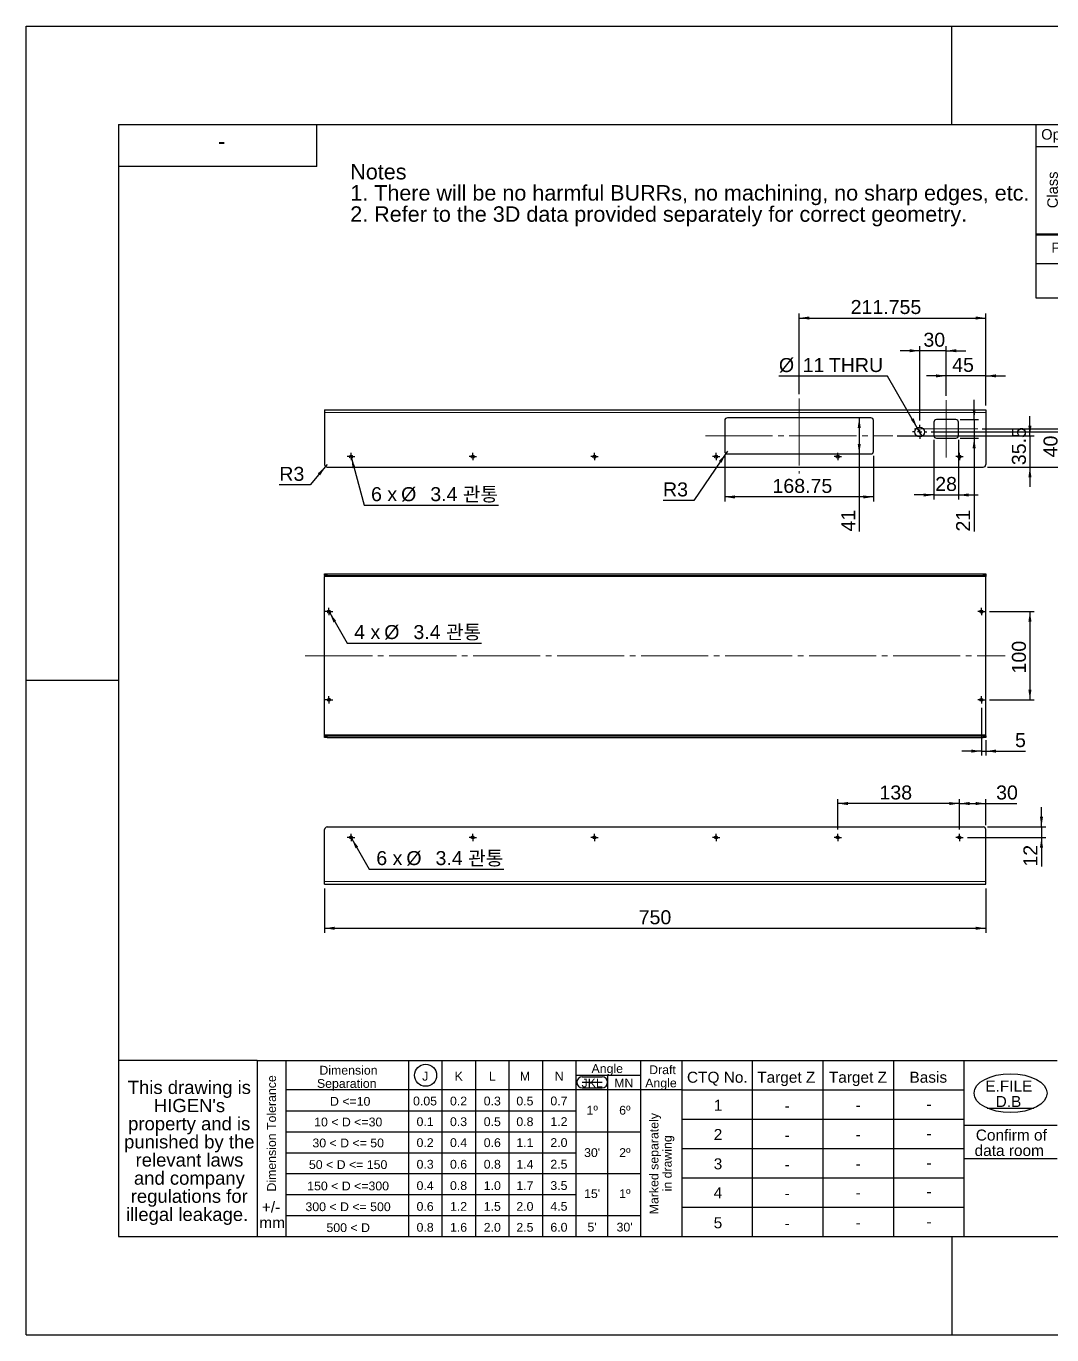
# Model space of a CAD drawing. Header units: millimetres. Extents: x 0 to 420, y 0 to 297.
# Drawn here: x 0 to 232.7, y 0 to 297 of the extents above; entities that cross this region are included whole.
import ezdxf

# ---------------------------------------------------------------- set-up
doc = ezdxf.new("R2010")
doc.units = ezdxf.units.MM
doc.header["$PDSIZE"] = -1
for name, pattern in [('SLD-쇄선', [10.16, 6.35, -1.27, 1.27, -1.27]), ('SLD-실선', [0]), ('SLD-일점쇄선(중심선)', [19.05, 15.24, -1.27, 1.27, -1.27])]:
    doc.linetypes.add(name, pattern=pattern)
for name, color, linetype in [('CENTER', 1, 'SLD-쇄선'), ('DIM', 3, 'SLD-실선'), ('NOTE', 3, 'SLD-실선')]:
    doc.layers.add(name, color=color, linetype=linetype)
doc.layers.add('TABLE', color=3, linetype='SLD-실선', lineweight=25)
doc.layers.add('TEMPLATE', color=3, linetype='SLD-실선', lineweight=25)
doc.styles.add('SLDTEXTSTYLE0', font='Arial Unicode MS')
doc.styles.add('SLDTEXTSTYLE1', font='Arial Unicode MS', dxfattribs={"bigfont": 'bigfont'})
doc.styles.add('SLDTEXTSTYLE2', font='Arial Unicode MS')
doc.dimstyles.new('SLDDIMSTYLE0', dxfattribs={"dimtxt": 3.081982, "dimasz": 2.3, "dimexe": 0, "dimexo": 0.0625, "dimgap": 0.770496, "dimtad": 1, "dimdec": 3, "dimlfac": 5, "dimrnd": 1e-09, "dimzin": 12, "dimdsep": 46, "dimtxsty": 'SLDTEXTSTYLE0', "dimsah": 1, "dimcen": 0.09, "dimadec": 0, "dimazin": 3, "dimtfac": 1, "dimtdec": 4, "dimtmove": 0, "dimatfit": 0, "dimfxl": 1, "dimfrac": 2, "dimtolj": 1, "dimtzin": 12, "dimarcsym": 0})
doc.dimstyles.new('SLDDIMSTYLE1', dxfattribs={"dimtxt": 3.081982, "dimasz": 2.3, "dimexe": 0, "dimexo": 0.0625, "dimgap": 0.770496, "dimtad": 1, "dimdec": 3, "dimlfac": 5, "dimrnd": 1e-09, "dimzin": 12, "dimdsep": 46, "dimtxsty": 'SLDTEXTSTYLE0', "dimsah": 1, "dimcen": 0.09, "dimadec": 0, "dimazin": 3, "dimtfac": 1, "dimtdec": 4, "dimtofl": 0, "dimtmove": 0, "dimatfit": 3, "dimfxl": 1, "dimfrac": 2, "dimtolj": 1, "dimtzin": 12, "dimarcsym": 0})
doc.dimstyles.new('SLDDIMSTYLE2', dxfattribs={"dimtxt": 3.081982, "dimasz": 2.3, "dimexe": 0, "dimexo": 0.0625, "dimgap": 0.770496, "dimtad": 0, "dimtih": 1, "dimtoh": 1, "dimdec": 1, "dimlfac": 5, "dimrnd": 1e-09, "dimzin": 12, "dimdsep": 46, "dimtxsty": 'SLDTEXTSTYLE0', "dimblk1": 'NONE', "dimsah": 1, "dimcen": 0, "dimadec": 0, "dimazin": 3, "dimtfac": 1, "dimtdec": 4, "dimtmove": 0, "dimatfit": 3, "dimldrblk": 'NONE', "dimfxl": 1, "dimfrac": 2, "dimtolj": 1, "dimtzin": 12, "dimarcsym": 0})
doc.dimstyles.new('SLDDIMSTYLE3', dxfattribs={"dimtxt": 3.081982, "dimasz": 2.3, "dimexe": 0, "dimexo": 0.0625, "dimgap": 0.770496, "dimtad": 0, "dimtih": 1, "dimtoh": 1, "dimdec": 3, "dimlfac": 5, "dimrnd": 1e-09, "dimzin": 12, "dimdsep": 46, "dimtxsty": 'SLDTEXTSTYLE0', "dimsah": 1, "dimcen": 0, "dimadec": 0, "dimazin": 3, "dimtfac": 1, "dimtdec": 4, "dimtofl": 0, "dimtmove": 0, "dimatfit": 3, "dimfxl": 1, "dimfrac": 2, "dimtolj": 1, "dimtzin": 12, "dimarcsym": 0})
doc.dimstyles.new('SLDDIMSTYLE4', dxfattribs={"dimtxt": 3.081982, "dimasz": 2.3, "dimexe": 0, "dimexo": 0.0625, "dimgap": 0.770496, "dimtad": 0, "dimtih": 1, "dimtoh": 1, "dimdec": 3, "dimlfac": 5, "dimrnd": 1e-09, "dimzin": 12, "dimdsep": 46, "dimtxsty": 'SLDTEXTSTYLE0', "dimblk1": 'NONE', "dimsah": 1, "dimcen": 0, "dimadec": 0, "dimazin": 3, "dimtfac": 1, "dimtdec": 4, "dimtmove": 0, "dimatfit": 3, "dimldrblk": 'NONE', "dimfxl": 1, "dimfrac": 2, "dimtolj": 1, "dimtzin": 12, "dimarcsym": 0})

# ---------------------------------------------------------------- blocks, each defined once
blk = doc.blocks.new('SW_NOTE_0')
at = {"layer": 'NOTE', "color": 0, "char_height": 3.5, "attachment_point": 1, "style": 'SLDTEXTSTYLE0'}
for s, insert in [('Notes', (0, 4.51)), ('1. There will be no harmful BURRs, no machining, no sharp edges, etc.', (0, -0.29)), ('2. Refer to the 3D data provided separately for correct geometry.', (0, -5.1))]:
    blk.add_mtext(s, dxfattribs=dict(at, insert=insert))
blk = doc.blocks.new('SW_NOTE_0_1')
at = {"layer": 'TEMPLATE', "color": 0, "char_height": 3, "attachment_point": 2, "style": 'SLDTEXTSTYLE0'}
for s, insert in [('This drawing is ', (14.11, 3.87)), ("HIGEN's ", (14.14, -0.25)), ('property and is ', (14.08, -4.37)), ('punished by the ', (14.1, -8.48)), ('relevant laws ', (14.14, -12.6)), ('and company ', (14.12, -16.72)), ('regulations for ', (14.09, -20.83)), ('illegal leakage.', (13.61, -24.95))]:
    blk.add_mtext(s, dxfattribs=dict(at, insert=insert))
blk = doc.blocks.new('SW_NOTE_0_2')
at = {"layer": 'TEMPLATE', "color": 0, "char_height": 2.5, "attachment_point": 2, "style": 'SLDTEXTSTYLE2'}
for s, insert in [('E.FILE', (5.39, 3.22)), ('D.B', (5.32, -0.28))]:
    blk.add_mtext(s, dxfattribs=dict(at, insert=insert))
blk = doc.blocks.new('SW_NOTE_0_5')
at = {"layer": 'TEMPLATE', "color": 0, "char_height": 2, "attachment_point": 2, "style": 'SLDTEXTSTYLE0'}
for s, insert in [('Draft ', (3.28, 2.58)), ('Angle', (2.93, -0.42))]:
    blk.add_mtext(s, dxfattribs=dict(at, insert=insert))
blk = doc.blocks.new('SW_NOTE_0_6')
at = {"layer": 'TEMPLATE', "color": 0, "char_height": 2, "attachment_point": 2, "style": 'SLDTEXTSTYLE0'}
for s, insert in [('Dimension ', (6.78, 2.58)), ('Separation', (6.38, -0.42))]:
    blk.add_mtext(s, dxfattribs=dict(at, insert=insert))
blk = doc.blocks.new('SW_NOTE_0_7')
at = {"layer": 'TEMPLATE', "color": 0, "char_height": 2.5, "attachment_point": 2, "style": 'SLDTEXTSTYLE0'}
for s, insert in [('Confirm of ', (8.24, 3.22)), ('data room', (7.77, -0.28))]:
    blk.add_mtext(s, dxfattribs=dict(at, insert=insert))
blk = doc.blocks.new('SW_NOTE_0_8')
at = {"layer": 'TEMPLATE', "color": 0, "char_height": 2, "attachment_point": 2, "rotation": 90, "style": 'SLDTEXTSTYLE0'}
for s, insert in [('Marked separately', (-2.58, 11.12)), ('in drawing', (0.42, 11.2))]:
    blk.add_mtext(s, dxfattribs=dict(at, insert=insert))
blk = doc.blocks.new('SW_SYMBOL_T#_1')
at = {"layer": 'TABLE', "color": 0}
for p, q in [((-300, 0), (800, 1650)), ((800, 1650), (1900, 0)), ((-300, 0), (1900, 0))]:
    blk.add_line(p, q, dxfattribs=at)
at = {"layer": 'TABLE', "color": 0, "insert": (800, 500), "char_height": 776, "attachment_point": 5, "style": 'SLDTEXTSTYLE0'}
blk.add_mtext('1', dxfattribs=at)
blk = doc.blocks.new('SW_SYMBOL_T#_2')
at = {"layer": 'TABLE', "color": 0}
for p, q in [((-300, 0), (800, 1650)), ((800, 1650), (1900, 0)), ((-300, 0), (1900, 0))]:
    blk.add_line(p, q, dxfattribs=at)
at = {"layer": 'TABLE', "color": 0, "insert": (800, 500), "char_height": 776, "attachment_point": 5, "style": 'SLDTEXTSTYLE0'}
blk.add_mtext('2', dxfattribs=at)
blk = doc.blocks.new('SW_SYMBOL_T#_3')
at = {"layer": 'TABLE', "color": 0}
for p, q in [((-300, 0), (800, 1650)), ((800, 1650), (1900, 0)), ((-300, 0), (1900, 0))]:
    blk.add_line(p, q, dxfattribs=at)
at = {"layer": 'TABLE', "color": 0, "insert": (800, 500), "char_height": 776, "attachment_point": 5, "style": 'SLDTEXTSTYLE0'}
blk.add_mtext('3', dxfattribs=at)
blk = doc.blocks.new('SW_SYMBOL_T#_4')
at = {"layer": 'TABLE', "color": 0}
for p, q in [((-300, 0), (800, 1650)), ((800, 1650), (1900, 0)), ((-300, 0), (1900, 0))]:
    blk.add_line(p, q, dxfattribs=at)
at = {"layer": 'TABLE', "color": 0, "insert": (800, 500), "char_height": 776, "attachment_point": 5, "style": 'SLDTEXTSTYLE0'}
blk.add_mtext('4', dxfattribs=at)
blk = doc.blocks.new('SW_TABLEANNOTATION_0')
at = {"layer": 'TABLE', "color": 0}
for p, q in [((0, 0), (0, -5)), ((0, 0), (7.5, 0)), ((7.5, 0), (7.5, -5)), ((7.5, 0), (15, 0)), ((15, 0), (15, -5)), ((15, 0), (115, 0)), ((115, 0), (115, -5)), ((115, 0), (130, 0)), ((130, 0), (130, -5)), ((130, 0), (150, 0)), ((150, 0), (150, -5)), ((150, 0), (170, 0)), ((170, 0), (170, -5)), ((0, -5), (0, -10)), ((0, -5), (7.5, -5)), ((0, -5), (7.5, -5)), ((7.5, -5), (7.5, -10)), ((7.5, -5), (15, -5)), ((15, -5), (15, -10)), ((15, -5), (115, -5)), ((115, -5), (115, -10)), ((115, -5), (130, -5)), ((130, -5), (130, -10)), ((130, -5), (150, -5)), ((150, -5), (150, -10)), ((150, -5), (170, -5)), ((170, -5), (170, -10)), ((0, -10), (0, -15)), ((7.5, -10), (7.5, -15)), ((7.5, -10), (15, -10)), ((15, -10), (15, -15)), ((15, -10), (115, -10)), ((115, -10), (115, -15)), ((115, -10), (130, -10)), ((130, -10), (130, -15)), ((130, -10), (150, -10)), ((150, -10), (150, -15)), ((150, -10), (170, -10)), ((170, -10), (170, -15)), ((0, -15), (0, -20)), ((7.5, -15), (7.5, -20)), ((7.5, -15), (15, -15)), ((15, -15), (15, -20)), ((15, -15), (115, -15)), ((115, -15), (115, -20)), ((115, -15), (130, -15)), ((130, -15), (130, -20)), ((130, -15), (150, -15)), ((150, -15), (150, -20)), ((150, -15), (170, -15)), ((170, -15), (170, -20)), ((0, -20), (0, -25)), ((7.5, -20), (7.5, -25)), ((7.5, -20), (15, -20)), ((15, -20), (15, -25)), ((15, -20), (115, -20)), ((115, -20), (115, -25)), ((115, -20), (130, -20)), ((130, -20), (130, -25)), ((130, -20), (150, -20)), ((150, -20), (150, -25)), ((150, -20), (170, -20)), ((170, -20), (170, -25)), ((0, -25), (7.5, -25)), ((7.5, -25), (15, -25)), ((15, -25), (115, -25)), ((115, -25), (130, -25)), ((130, -25), (150, -25)), ((150, -25), (170, -25))]:
    blk.add_line(p, q, dxfattribs=at)
at = {"layer": 'TABLE', "color": 0, "xscale": 0.0020453303, "yscale": 0.0020453303, "zscale": 0.0020453303}
for name, p in [('SW_SYMBOL_T#_1', (8.41, -8.56)), ('SW_SYMBOL_T#_2', (8.41, -13.56)), ('SW_SYMBOL_T#_3', (8.41, -18.56)), ('SW_SYMBOL_T#_4', (8.41, -23.56))]:
    blk.add_blockref(name, p, dxfattribs=at)
at = {"layer": 'TABLE', "color": 0, "char_height": 2.381, "attachment_point": 1, "style": 'SLDTEXTSTYLE0'}
for s, insert in [('Op.', (1.19, -1.02)), ('No.', (8.78, -1.02)), ('Changes', (58.65, -1.02)), ('Spec.No.', (115.97, -1.02)), ('Date', (136.65, -1.02)), ('Signature', (153.21, -1.02))]:
    blk.add_mtext(s, dxfattribs=dict(at, insert=insert))
at = {"layer": 'TABLE', "color": 0, "insert": (2.58, -18.97), "char_height": 2.381, "attachment_point": 1, "rotation": 90, "style": 'SLDTEXTSTYLE0'}
blk.add_mtext('Class', dxfattribs=at)
blk = doc.blocks.new('SW_TABLEANNOTATION_1')
at = {"layer": 'TABLE', "color": 0}
for p, q in [((0, 0), (0, -6.8)), ((0, 0), (25, 0)), ((25, 0), (25, -6.8)), ((25, 0), (50, 0)), ((50, 0), (50, -6.8)), ((50, 0), (95, 0)), ((95, 0), (95, -6.8)), ((95, 0), (115, 0)), ((115, 0), (115, -6.8)), ((115, 0), (170, 0)), ((170, 0), (170, -6.8)), ((0, -6.8), (25, -6.8)), ((0, -6.8), (0, -14.55)), ((25, -6.8), (50, -6.8)), ((25, -6.8), (25, -14.55)), ((50, -6.8), (95, -6.8)), ((50, -6.8), (50, -14.55)), ((95, -6.8), (115, -6.8)), ((95, -6.8), (95, -14.55)), ((115, -6.8), (170, -6.8)), ((115, -6.8), (115, -14.55)), ((170, -6.8), (170, -14.55)), ((0, -14.55), (25, -14.55)), ((25, -14.55), (50, -14.55)), ((50, -14.55), (95, -14.55)), ((95, -14.55), (115, -14.55)), ((115, -14.55), (170, -14.55))]:
    blk.add_line(p, q, dxfattribs=at)
at = {"layer": 'TABLE', "color": 0, "attachment_point": 1, "style": 'SLDTEXTSTYLE0'}
for s, insert, char_height in [('Part Number', (3.55, -2.02), 2.3), ('Material', (31.88, -2.02), 2.3), ('Treatment', (65.27, -1.92), 2.381), ('Weight', (100.08, -2.02), 2.3), ('Description', (134.56, -1.92), 2.3813), ('-', (11.97, -9.29), 2.3), ('A5052', (32.93, -9.29), 2.3), ('Black Anodizing', (61.21, -9.19), 2.3813), ('0kg', (102.45, -9.29), 2.3), ('Sheetmetal', (134.47, -9.19), 2.381)]:
    blk.add_mtext(s, dxfattribs=dict(at, insert=insert, char_height=char_height))
blk = doc.blocks.new('_D')
at = {"layer": 'DIM'}
for p, q in [((216.69, 142.29), (216.69, 131.47)), ((217.69, 134.93), (217.69, 131.47)), ((216.69, 132.47), (212.24, 132.47)), ((216.69, 132.47), (217.69, 132.47)), ((217.69, 132.47), (226.66, 132.47))]:
    blk.add_line(p, q, dxfattribs=at)
for points in [[(216.69, 132.47), (214.39, 132.82), (214.39, 132.12)], [(217.69, 132.47), (219.99, 132.12), (219.99, 132.82)]]:
    blk.add_solid(points, dxfattribs=at)
at = {"layer": 'DIM', "insert": (224.31, 136.56), "char_height": 3.17, "attachment_point": 1, "style": 'SLDTEXTSTYLE0'}
blk.add_mtext('5', dxfattribs=at)
blk = doc.blocks.new('_D_1')
at = {"layer": 'DIM'}
for p, q in [((218.53, 164.13), (228.69, 164.13)), ((227.69, 164.13), (227.69, 144.13)), ((218.53, 144.13), (228.69, 144.13))]:
    blk.add_line(p, q, dxfattribs=at)
for points in [[(227.69, 164.13), (227.34, 161.83), (228.04, 161.83)], [(227.69, 144.13), (228.04, 146.43), (227.34, 146.43)]]:
    blk.add_solid(points, dxfattribs=at)
at = {"layer": 'DIM', "insert": (223.6, 150.1), "char_height": 3.175, "attachment_point": 1, "rotation": 90, "style": 'SLDTEXTSTYLE0'}
blk.add_mtext('100', dxfattribs=at)
blk = doc.blocks.new('_D_2')
at = {"layer": 'DIM'}
for p, q in [((68.52, 164.43), (68.86, 163.84)), ((68.86, 163.84), (72.81, 156.99)), ((72.81, 156.99), (103.31, 156.99))]:
    blk.add_line(p, q, dxfattribs=at)
blk.add_solid([(68.86, 163.84), (69.71, 161.67), (70.31, 162.02)], dxfattribs=at)
at = {"layer": 'DIM', "char_height": 3.175, "attachment_point": 1}
for s, insert, style in [('4 x ', (74.4, 161.08), 'SLDTEXTSTYLE0'), ('%%c', (81.22, 161.08), 'SLDTEXTSTYLE0'), (' 3.4 관통', (86.61, 161.08), 'SLDTEXTSTYLE1')]:
    blk.add_mtext(s, dxfattribs=dict(at, insert=insert, style=style))
blk = doc.blocks.new('_None')
blk = doc.blocks.new('SW_CENTERMARKSYMBOL_0')
at = {"layer": 'CENTER', "color": 0}
for p, q in [((-0.5, 0), (-0.84, 0)), ((0, 0), (-0.5, 0)), ((0, 0.5), (0, 0.84)), ((0, 0), (0, 0.5)), ((0, 0), (0, -0.5)), ((0, 0), (0.5, 0)), ((0.5, 0), (0.84, 0)), ((0, -0.5), (0, -0.84))]:
    blk.add_line(p, q, dxfattribs=at)
blk = doc.blocks.new('SW_CENTERMARKSYMBOL_1')
at = {"layer": 'CENTER', "color": 0}
for p, q in [((-0.5, 0), (-0.84, 0)), ((0, 0), (-0.5, 0)), ((0, 0.5), (0, 0.84)), ((0, 0), (0, 0.5)), ((0, 0), (0, -0.5)), ((0, 0), (0.5, 0)), ((0.5, 0), (0.84, 0)), ((0, -0.5), (0, -0.84))]:
    blk.add_line(p, q, dxfattribs=at)
blk = doc.blocks.new('SW_CENTERMARKSYMBOL_2')
at = {"layer": 'CENTER', "color": 0}
for p, q in [((-0.5, 0), (-0.84, 0)), ((0, 0), (-0.5, 0)), ((0, 0.5), (0, 0.84)), ((0, 0), (0, 0.5)), ((0, 0), (0, -0.5)), ((0, 0), (0.5, 0)), ((0.5, 0), (0.84, 0)), ((0, -0.5), (0, -0.84))]:
    blk.add_line(p, q, dxfattribs=at)
blk = doc.blocks.new('SW_CENTERMARKSYMBOL_3')
at = {"layer": 'CENTER', "color": 0}
for p, q in [((-0.5, 0), (-0.84, 0)), ((0, 0), (-0.5, 0)), ((0, 0.5), (0, 0.84)), ((0, 0), (0, 0.5)), ((0, 0), (0, -0.5)), ((0, 0), (0.5, 0)), ((0.5, 0), (0.84, 0)), ((0, -0.5), (0, -0.84))]:
    blk.add_line(p, q, dxfattribs=at)
blk = doc.blocks.new('_D_3')
at = {"layer": 'DIM'}
for p, q in [((208.69, 217.63), (204.24, 217.63)), ((208.69, 213.11), (208.69, 218.63)), ((217.69, 217.63), (208.69, 217.63)), ((217.69, 210.91), (217.69, 218.63)), ((217.69, 217.63), (222.14, 217.63))]:
    blk.add_line(p, q, dxfattribs=at)
for points in [[(208.69, 217.63), (206.39, 217.98), (206.39, 217.28)], [(217.69, 217.63), (219.99, 217.28), (219.99, 217.98)]]:
    blk.add_solid(points, dxfattribs=at)
at = {"layer": 'DIM', "insert": (210.05, 221.72), "char_height": 3.175, "attachment_point": 1, "style": 'SLDTEXTSTYLE0'}
blk.add_mtext('45', dxfattribs=at)
blk = doc.blocks.new('_D_4')
at = {"layer": 'DIM'}
for p, q in [((202.69, 223.34), (198.24, 223.34)), ((202.69, 207.51), (202.69, 224.34)), ((208.69, 223.34), (202.69, 223.34)), ((208.69, 213.11), (208.69, 224.34)), ((208.69, 223.34), (213.14, 223.34))]:
    blk.add_line(p, q, dxfattribs=at)
for points in [[(202.69, 223.34), (200.39, 223.69), (200.39, 222.99)], [(208.69, 223.34), (210.99, 222.99), (210.99, 223.69)]]:
    blk.add_solid(points, dxfattribs=at)
at = {"layer": 'DIM', "insert": (203.53, 227.43), "char_height": 3.175, "attachment_point": 1, "style": 'SLDTEXTSTYLE0'}
blk.add_mtext('30', dxfattribs=at)
blk = doc.blocks.new('_D_5')
at = {"layer": 'DIM'}
for p, q in [((175.34, 213.51), (175.34, 231.76)), ((217.69, 210.91), (217.69, 231.76)), ((175.34, 230.76), (217.69, 230.76))]:
    blk.add_line(p, q, dxfattribs=at)
for points in [[(175.34, 230.76), (177.64, 230.41), (177.64, 231.11)], [(217.69, 230.76), (215.39, 231.11), (215.39, 230.41)]]:
    blk.add_solid(points, dxfattribs=at)
at = {"layer": 'DIM', "insert": (187.02, 234.85), "char_height": 3.175, "attachment_point": 1, "style": 'SLDTEXTSTYLE0'}
blk.add_mtext('211.755', dxfattribs=at)
blk = doc.blocks.new('_D_6')
at = {"layer": 'DIM'}
for p, q in [((241.6, 205.61), (241.6, 210.06)), ((216.89, 205.61), (242.6, 205.61)), ((241.6, 205.61), (241.6, 196.91)), ((218.09, 196.91), (242.6, 196.91)), ((241.6, 196.91), (241.6, 192.46))]:
    blk.add_line(p, q, dxfattribs=at)
for points in [[(241.6, 205.61), (241.95, 207.91), (241.25, 207.91)], [(241.6, 196.91), (241.25, 194.61), (241.95, 194.61)]]:
    blk.add_solid(points, dxfattribs=at)
at = {"layer": 'DIM', "insert": (237.51, 197.37), "char_height": 3.175, "attachment_point": 1, "rotation": 90, "style": 'SLDTEXTSTYLE0'}
blk.add_mtext('43.5', dxfattribs=at)
blk = doc.blocks.new('_D_7')
at = {"layer": 'DIM'}
for p, q in [((234.86, 204.91), (234.86, 209.36)), ((205.29, 204.91), (235.86, 204.91)), ((234.86, 204.91), (234.86, 196.91)), ((218.09, 196.91), (235.86, 196.91)), ((234.86, 196.91), (234.86, 192.46))]:
    blk.add_line(p, q, dxfattribs=at)
for points in [[(234.86, 204.91), (235.21, 207.21), (234.51, 207.21)], [(234.86, 196.91), (234.51, 194.61), (235.21, 194.61)]]:
    blk.add_solid(points, dxfattribs=at)
at = {"layer": 'DIM', "insert": (230.77, 199.14), "char_height": 3.175, "attachment_point": 1, "rotation": 90, "style": 'SLDTEXTSTYLE0'}
blk.add_mtext('40', dxfattribs=at)
blk = doc.blocks.new('_D_8')
at = {"layer": 'DIM'}
for p, q in [((227.69, 204.01), (227.69, 208.46)), ((197.61, 204.01), (228.69, 204.01)), ((227.69, 204.01), (227.69, 196.91)), ((218.09, 196.91), (228.69, 196.91)), ((227.69, 196.91), (227.69, 192.46))]:
    blk.add_line(p, q, dxfattribs=at)
for points in [[(227.69, 204.01), (228.04, 206.31), (227.34, 206.31)], [(227.69, 196.91), (227.34, 194.61), (228.04, 194.61)]]:
    blk.add_solid(points, dxfattribs=at)
at = {"layer": 'DIM', "insert": (223.6, 197.37), "char_height": 3.175, "attachment_point": 1, "rotation": 90, "style": 'SLDTEXTSTYLE0'}
blk.add_mtext('35.5', dxfattribs=at)
blk = doc.blocks.new('_D_9')
at = {"layer": 'DIM'}
for p, q in [((205.89, 203.11), (205.89, 189.6)), ((211.49, 203.11), (211.49, 189.6)), ((205.89, 190.6), (201.44, 190.6)), ((205.89, 190.6), (211.49, 190.6)), ((211.49, 190.6), (215.94, 190.6))]:
    blk.add_line(p, q, dxfattribs=at)
for points in [[(205.89, 190.6), (203.59, 190.95), (203.59, 190.25)], [(211.49, 190.6), (213.79, 190.25), (213.79, 190.95)]]:
    blk.add_solid(points, dxfattribs=at)
at = {"layer": 'DIM', "insert": (206.21, 194.69), "char_height": 3.175, "attachment_point": 1, "style": 'SLDTEXTSTYLE0'}
blk.add_mtext('28', dxfattribs=at)
blk = doc.blocks.new('_D_10')
at = {"layer": 'DIM'}
for p, q in [((158.46, 199.51), (158.46, 189.16)), ((192.21, 199.51), (192.21, 189.16)), ((192.21, 190.16), (158.46, 190.16))]:
    blk.add_line(p, q, dxfattribs=at)
for points in [[(158.46, 190.16), (160.76, 189.81), (160.76, 190.51)], [(192.21, 190.16), (189.91, 190.51), (189.91, 189.81)]]:
    blk.add_solid(points, dxfattribs=at)
at = {"layer": 'DIM', "insert": (169.29, 194.25), "char_height": 3.175, "attachment_point": 1, "style": 'SLDTEXTSTYLE0'}
blk.add_mtext('168.75', dxfattribs=at)
blk = doc.blocks.new('_D_11')
at = {"layer": 'DIM'}
for p, q in [((215.04, 207.71), (215.04, 212.16)), ((211.89, 207.71), (216.04, 207.71)), ((215.04, 207.71), (215.04, 203.51)), ((211.89, 203.51), (216.04, 203.51)), ((215.04, 203.51), (215.04, 182.31))]:
    blk.add_line(p, q, dxfattribs=at)
for points in [[(215.04, 207.71), (215.39, 210.01), (214.69, 210.01)], [(215.04, 203.51), (214.69, 201.21), (215.39, 201.21)]]:
    blk.add_solid(points, dxfattribs=at)
at = {"layer": 'DIM', "insert": (210.95, 182.31), "char_height": 3.175, "attachment_point": 1, "rotation": 90, "style": 'SLDTEXTSTYLE0'}
blk.add_mtext('21', dxfattribs=at)
blk = doc.blocks.new('_D_12')
at = {"layer": 'DIM'}
for p, q in [((188.97, 208.11), (188.97, 199.91)), ((188.97, 199.91), (188.97, 182.31))]:
    blk.add_line(p, q, dxfattribs=at)
for points in [[(188.97, 208.11), (188.62, 205.81), (189.32, 205.81)], [(188.97, 199.91), (189.32, 202.21), (188.62, 202.21)]]:
    blk.add_solid(points, dxfattribs=at)
at = {"layer": 'DIM', "insert": (184.88, 182.31), "char_height": 3.175, "attachment_point": 1, "rotation": 90, "style": 'SLDTEXTSTYLE0'}
blk.add_mtext('41', dxfattribs=at)
blk = doc.blocks.new('_D_13')
at = {"layer": 'DIM'}
for p, q in [((158.73, 200.01), (151.46, 189.37)), ((159.06, 200.51), (158.73, 200.01)), ((151.46, 189.37), (144.46, 189.37))]:
    blk.add_line(p, q, dxfattribs=at)
blk.add_solid([(158.73, 200.01), (157.14, 198.31), (157.72, 197.92)], dxfattribs=at)
at = {"layer": 'DIM', "insert": (144.46, 193.46), "char_height": 3.175, "attachment_point": 1, "style": 'SLDTEXTSTYLE0'}
blk.add_mtext('R3', dxfattribs=at)
blk = doc.blocks.new('_D_14')
at = {"layer": 'DIM'}
for p, q in [((67.9, 197.05), (64.41, 192.9)), ((68.29, 197.51), (67.9, 197.05)), ((64.41, 192.9), (57.42, 192.9))]:
    blk.add_line(p, q, dxfattribs=at)
blk.add_solid([(67.9, 197.05), (66.16, 195.51), (66.69, 195.06)], dxfattribs=at)
at = {"layer": 'DIM', "insert": (57.42, 196.99), "char_height": 3.175, "attachment_point": 1, "style": 'SLDTEXTSTYLE0'}
blk.add_mtext('R3', dxfattribs=at)
blk = doc.blocks.new('_D_15')
at = {"layer": 'DIM'}
for p, q in [((73.6, 199.64), (73.78, 198.98)), ((73.78, 198.98), (76.64, 188.29)), ((76.64, 188.29), (107.14, 188.29))]:
    blk.add_line(p, q, dxfattribs=at)
blk.add_solid([(73.78, 198.98), (74.03, 196.67), (74.71, 196.85)], dxfattribs=at)
at = {"layer": 'DIM', "char_height": 3.175, "attachment_point": 1}
for s, insert, style in [('6 x ', (78.23, 192.38), 'SLDTEXTSTYLE0'), ('%%c', (85.05, 192.38), 'SLDTEXTSTYLE0'), (' 3.4 관통', (90.44, 192.38), 'SLDTEXTSTYLE1')]:
    blk.add_mtext(s, dxfattribs=dict(at, insert=insert, style=style))
blk = doc.blocks.new('_D_16')
at = {"layer": 'DIM'}
for p, q in [((195.37, 217.59), (170.75, 217.59)), ((202.14, 205.86), (195.37, 217.59)), ((203.24, 203.96), (202.14, 205.86))]:
    blk.add_line(p, q, dxfattribs=at)
blk.add_solid([(202.14, 205.86), (201.29, 208.03), (200.69, 207.68)], dxfattribs=at)
at = {"layer": 'DIM', "char_height": 3.175, "attachment_point": 1, "style": 'SLDTEXTSTYLE0'}
for s, insert in [('%%c', (170.75, 221.68)), ('11', (176.14, 221.68)), (' THRU', (180.84, 221.68))]:
    blk.add_mtext(s, dxfattribs=dict(at, insert=insert))
blk = doc.blocks.new('SW_CENTERMARKSYMBOL_4')
at = {"layer": 'CENTER', "color": 0}
for p, q in [((-0.5, 0), (-0.84, 0)), ((0, 0), (-0.5, 0)), ((0, 0.5), (0, 0.84)), ((0, 0), (0, 0.5)), ((0, 0), (0, -0.5)), ((0, 0), (0.5, 0)), ((0.5, 0), (0.84, 0)), ((0, -0.5), (0, -0.84))]:
    blk.add_line(p, q, dxfattribs=at)
blk = doc.blocks.new('SW_CENTERMARKSYMBOL_5')
at = {"layer": 'CENTER', "color": 0}
for p, q in [((-0.5, 0), (-0.84, 0)), ((0, 0), (-0.5, 0)), ((0, 0.5), (0, 0.84)), ((0, 0), (0, 0.5)), ((0, 0), (0, -0.5)), ((0, 0), (0.5, 0)), ((0.5, 0), (0.84, 0)), ((0, -0.5), (0, -0.84))]:
    blk.add_line(p, q, dxfattribs=at)
blk = doc.blocks.new('SW_CENTERMARKSYMBOL_6')
at = {"layer": 'CENTER', "color": 0}
for p, q in [((-0.5, 0), (-0.84, 0)), ((0, 0), (-0.5, 0)), ((0, 0.5), (0, 0.84)), ((0, 0), (0, 0.5)), ((0, 0), (0, -0.5)), ((0, 0), (0.5, 0)), ((0.5, 0), (0.84, 0)), ((0, -0.5), (0, -0.84))]:
    blk.add_line(p, q, dxfattribs=at)
blk = doc.blocks.new('SW_CENTERMARKSYMBOL_7')
at = {"layer": 'CENTER', "color": 0}
for p, q in [((-0.5, 0), (-0.84, 0)), ((0, 0), (-0.5, 0)), ((0, 0.5), (0, 0.84)), ((0, 0), (0, 0.5)), ((0, 0), (0, -0.5)), ((0, 0), (0.5, 0)), ((0.5, 0), (0.84, 0)), ((0, -0.5), (0, -0.84))]:
    blk.add_line(p, q, dxfattribs=at)
blk = doc.blocks.new('SW_CENTERMARKSYMBOL_8')
at = {"layer": 'CENTER', "color": 0}
for p, q in [((-0.5, 0), (-0.84, 0)), ((0, 0), (-0.5, 0)), ((0, 0.5), (0, 0.84)), ((0, 0), (0, 0.5)), ((0, 0), (0, -0.5)), ((0, 0), (0.5, 0)), ((0.5, 0), (0.84, 0)), ((0, -0.5), (0, -0.84))]:
    blk.add_line(p, q, dxfattribs=at)
blk = doc.blocks.new('SW_CENTERMARKSYMBOL_9')
at = {"layer": 'CENTER', "color": 0}
for p, q in [((-1, 0), (-1.6, 0)), ((0, 0), (-0.5, 0)), ((0, 1), (0, 1.6)), ((0, 0), (0, 0.5)), ((0, 0), (0, -0.5)), ((0, 0), (0.5, 0)), ((1, 0), (1.6, 0)), ((0, -1), (0, -1.6))]:
    blk.add_line(p, q, dxfattribs=at)
blk = doc.blocks.new('SW_CENTERMARKSYMBOL_10')
at = {"layer": 'CENTER', "color": 0}
for p, q in [((-0.5, 0), (-0.84, 0)), ((0, 0), (-0.5, 0)), ((0, 0.5), (0, 0.84)), ((0, 0), (0, 0.5)), ((0, 0), (0, -0.5)), ((0, 0), (0.5, 0)), ((0.5, 0), (0.84, 0)), ((0, -0.5), (0, -0.84))]:
    blk.add_line(p, q, dxfattribs=at)
blk = doc.blocks.new('_D_17')
at = {"layer": 'DIM'}
for p, q in [((211.69, 114.71), (211.69, 121.58)), ((211.69, 120.58), (217.69, 120.58)), ((217.69, 115.67), (217.69, 121.58)), ((217.69, 120.58), (224.73, 120.58))]:
    blk.add_line(p, q, dxfattribs=at)
for points in [[(211.69, 120.58), (213.99, 120.23), (213.99, 120.93)], [(217.69, 120.58), (215.39, 120.93), (215.39, 120.23)]]:
    blk.add_solid(points, dxfattribs=at)
at = {"layer": 'DIM', "insert": (220.02, 124.67), "char_height": 3.175, "attachment_point": 1, "style": 'SLDTEXTSTYLE0'}
blk.add_mtext('30', dxfattribs=at)
blk = doc.blocks.new('_D_18')
at = {"layer": 'DIM'}
for p, q in [((230.31, 115.27), (230.31, 119.72)), ((213.53, 112.87), (231.31, 112.87)), ((218.09, 115.27), (231.31, 115.27)), ((230.31, 115.27), (230.31, 112.87)), ((230.31, 112.87), (230.31, 106.26))]:
    blk.add_line(p, q, dxfattribs=at)
for points in [[(230.31, 115.27), (230.66, 117.57), (229.96, 117.57)], [(230.31, 112.87), (229.96, 110.57), (230.66, 110.57)]]:
    blk.add_solid(points, dxfattribs=at)
at = {"layer": 'DIM', "insert": (226.22, 106.26), "char_height": 3.175, "attachment_point": 1, "rotation": 90, "style": 'SLDTEXTSTYLE0'}
blk.add_mtext('12', dxfattribs=at)
blk = doc.blocks.new('_D_19')
at = {"layer": 'DIM'}
for p, q in [((184.09, 114.71), (184.09, 121.58)), ((211.69, 120.58), (184.09, 120.58)), ((211.69, 114.71), (211.69, 121.58))]:
    blk.add_line(p, q, dxfattribs=at)
for points in [[(184.09, 120.58), (186.39, 120.23), (186.39, 120.93)], [(211.69, 120.58), (209.39, 120.93), (209.39, 120.23)]]:
    blk.add_solid(points, dxfattribs=at)
at = {"layer": 'DIM', "insert": (193.56, 124.67), "char_height": 3.175, "attachment_point": 1, "style": 'SLDTEXTSTYLE0'}
blk.add_mtext('138', dxfattribs=at)
blk = doc.blocks.new('_D_20')
at = {"layer": 'DIM'}
for p, q in [((67.69, 101.27), (67.69, 91.27)), ((217.69, 101.27), (217.69, 91.27)), ((67.69, 92.27), (217.69, 92.27))]:
    blk.add_line(p, q, dxfattribs=at)
for points in [[(67.69, 92.27), (69.99, 91.92), (69.99, 92.62)], [(217.69, 92.27), (215.39, 92.62), (215.39, 91.92)]]:
    blk.add_solid(points, dxfattribs=at)
at = {"layer": 'DIM', "insert": (138.94, 96.36), "char_height": 3.175, "attachment_point": 1, "style": 'SLDTEXTSTYLE0'}
blk.add_mtext('750', dxfattribs=at)
blk = doc.blocks.new('_D_21')
at = {"layer": 'DIM'}
for p, q in [((73.52, 113.16), (73.86, 112.58)), ((73.86, 112.58), (77.84, 105.69)), ((77.84, 105.69), (108.33, 105.69))]:
    blk.add_line(p, q, dxfattribs=at)
blk.add_solid([(73.86, 112.58), (74.71, 110.41), (75.31, 110.76)], dxfattribs=at)
at = {"layer": 'DIM', "char_height": 3.175, "attachment_point": 1}
for s, insert, style in [('%%c', (86.24, 109.78), 'SLDTEXTSTYLE0'), (' 3.4 관통', (91.63, 109.78), 'SLDTEXTSTYLE1'), ('6 x ', (79.42, 109.78), 'SLDTEXTSTYLE0')]:
    blk.add_mtext(s, dxfattribs=dict(at, insert=insert, style=style))
blk = doc.blocks.new('SW_CENTERMARKSYMBOL_11')
at = {"layer": 'CENTER', "color": 0}
for p, q in [((-0.5, 0), (-0.84, 0)), ((0, 0), (-0.5, 0)), ((0, 0.5), (0, 0.84)), ((0, 0), (0, 0.5)), ((0, 0), (0, -0.5)), ((0, 0), (0.5, 0)), ((0.5, 0), (0.84, 0)), ((0, -0.5), (0, -0.84))]:
    blk.add_line(p, q, dxfattribs=at)
blk = doc.blocks.new('SW_CENTERMARKSYMBOL_12')
at = {"layer": 'CENTER', "color": 0}
for p, q in [((-0.5, 0), (-0.84, 0)), ((0, 0), (-0.5, 0)), ((0, 0.5), (0, 0.84)), ((0, 0), (0, 0.5)), ((0, 0), (0, -0.5)), ((0, 0), (0.5, 0)), ((0.5, 0), (0.84, 0)), ((0, -0.5), (0, -0.84))]:
    blk.add_line(p, q, dxfattribs=at)
blk = doc.blocks.new('SW_CENTERMARKSYMBOL_13')
at = {"layer": 'CENTER', "color": 0}
for p, q in [((-0.5, 0), (-0.84, 0)), ((0, 0), (-0.5, 0)), ((0, 0.5), (0, 0.84)), ((0, 0), (0, 0.5)), ((0, 0), (0, -0.5)), ((0, 0), (0.5, 0)), ((0.5, 0), (0.84, 0)), ((0, -0.5), (0, -0.84))]:
    blk.add_line(p, q, dxfattribs=at)
blk = doc.blocks.new('SW_CENTERMARKSYMBOL_14')
at = {"layer": 'CENTER', "color": 0}
for p, q in [((-0.5, 0), (-0.84, 0)), ((0, 0), (-0.5, 0)), ((0, 0.5), (0, 0.84)), ((0, 0), (0, 0.5)), ((0, 0), (0, -0.5)), ((0, 0), (0.5, 0)), ((0.5, 0), (0.84, 0)), ((0, -0.5), (0, -0.84))]:
    blk.add_line(p, q, dxfattribs=at)
blk = doc.blocks.new('SW_CENTERMARKSYMBOL_15')
at = {"layer": 'CENTER', "color": 0}
for p, q in [((-0.5, 0), (-0.84, 0)), ((0, 0), (-0.5, 0)), ((0, 0.5), (0, 0.84)), ((0, 0), (0, 0.5)), ((0, 0), (0, -0.5)), ((0, 0), (0.5, 0)), ((0.5, 0), (0.84, 0)), ((0, -0.5), (0, -0.84))]:
    blk.add_line(p, q, dxfattribs=at)
blk = doc.blocks.new('SW_CENTERMARKSYMBOL_16')
at = {"layer": 'CENTER', "color": 0}
for p, q in [((-0.5, 0), (-0.84, 0)), ((0, 0), (-0.5, 0)), ((0, 0.5), (0, 0.84)), ((0, 0), (0, 0.5)), ((0, 0), (0, -0.5)), ((0, 0), (0.5, 0)), ((0.5, 0), (0.84, 0)), ((0, -0.5), (0, -0.84))]:
    blk.add_line(p, q, dxfattribs=at)

msp = doc.modelspace()

# ---------------------------------------------------------------- linework, layer by layer
at = {"color": 7, "linetype": 'SLD-실선', "lineweight": 25}
for p, q in [((67.68951, 209.90949), (217.68951, 209.90949)), ((67.68951, 209.90949), (67.68951, 209.30949)), ((67.68951, 209.30949), (67.68951, 197.50949)), ((191.61351, 208.10949), (159.06351, 208.10949)), ((217.68951, 209.90949), (217.68951, 209.30949)), ((217.68951, 209.30949), (217.68951, 197.50949)), ((158.46351, 207.50949), (158.46351, 200.50949)), ((192.21351, 200.50949), (192.21351, 207.50949)), ((205.88951, 207.10949), (205.88951, 204.10949)), ((210.88951, 207.70949), (206.48951, 207.70949)), ((211.48951, 204.10949), (211.48951, 207.10949)), ((206.48951, 203.50949), (210.88951, 203.50949)), ((159.06351, 199.90949), (191.61351, 199.90949)), ((68.28951, 196.90949), (217.08951, 196.90949)), ((67.68951, 172.33473), (67.68951, 172.73473)), ((67.68951, 172.73473), (68.28951, 172.73473)), ((68.28951, 172.33473), (67.68951, 172.33473)), ((67.68951, 172.33473), (67.68951, 172.13473)), ((68.28951, 172.73473), (217.08951, 172.73473)), ((68.28951, 172.33473), (217.08951, 172.33473)), ((217.08951, 172.73473), (217.68951, 172.73473)), ((217.68951, 172.33473), (217.08951, 172.33473)), ((217.68951, 172.73473), (217.68951, 172.33473)), ((217.68951, 172.33473), (217.68951, 172.13473)), ((67.68951, 136.13473), (67.68951, 172.13473)), ((217.68951, 136.13473), (217.68951, 172.13473)), ((67.68951, 135.93473), (67.68951, 136.13473)), ((67.68951, 135.53473), (67.68951, 135.93473)), ((67.68951, 135.93473), (68.28951, 135.93473)), ((68.28951, 135.53473), (67.68951, 135.53473)), ((68.28951, 135.93473), (217.08951, 135.93473)), ((68.28951, 135.53473), (217.08951, 135.53473)), ((217.08951, 135.93473), (217.68951, 135.93473)), ((217.68951, 135.53473), (217.08951, 135.53473)), ((217.68951, 135.93473), (217.68951, 136.13473)), ((217.68951, 135.93473), (217.68951, 135.53473)), ((67.68951, 102.87018), (67.68951, 114.67018)), ((68.28951, 115.27018), (217.08951, 115.27018)), ((217.68951, 102.87018), (217.68951, 114.67018)), ((67.68951, 102.27018), (67.68951, 102.87018)), ((67.68951, 102.27018), (217.68951, 102.27018)), ((217.68951, 102.27018), (217.68951, 102.87018))]:
    msp.add_line(p, q, dxfattribs=at)
at = {"color": 7, "linetype": 'SLD-실선', "lineweight": 18}
for p, q in [((67.68951, 209.30949), (217.68951, 209.30949)), ((68.28951, 172.73473), (68.28951, 172.33473)), ((217.08951, 172.33473), (217.08951, 172.73473)), ((67.68951, 172.13473), (217.68951, 172.13473)), ((67.68951, 136.13473), (217.68951, 136.13473)), ((68.28951, 135.93473), (68.28951, 135.53473)), ((217.08951, 135.53473), (217.08951, 135.93473)), ((67.68951, 102.87018), (217.68951, 102.87018))]:
    msp.add_line(p, q, dxfattribs=at)
at = {"color": 7, "linetype": 'SLD-실선', "lineweight": 25}
for centre, radius in [((202.68951, 204.90949), 1.1), ((73.68951, 199.30949), 0.34), ((101.28951, 199.30949), 0.34), ((128.88951, 199.30949), 0.34), ((156.48951, 199.30949), 0.34), ((184.08951, 199.30949), 0.34), ((211.68951, 199.30949), 0.34), ((68.68951, 164.13473), 0.34), ((216.68951, 164.13473), 0.34), ((68.68951, 144.13473), 0.34), ((216.68951, 144.13473), 0.34), ((73.68951, 112.87018), 0.34), ((101.28951, 112.87018), 0.34), ((128.88951, 112.87018), 0.34), ((156.48951, 112.87018), 0.34), ((184.08951, 112.87018), 0.34), ((211.68951, 112.87018), 0.34)]:
    msp.add_circle(centre, radius, dxfattribs=at)
for centre, start, end in [((159.06351, 207.50949), 90, 180), ((191.61351, 207.50949), 0, 90), ((206.48951, 207.10949), 90, 180), ((210.88951, 207.10949), 0, 90), ((206.48951, 204.10949), 180, 270), ((210.88951, 204.10949), 270, 0), ((159.06351, 200.50949), 180, 270), ((191.61351, 200.50949), 270, 0), ((68.28951, 197.50949), 180, 270), ((217.08951, 197.50949), 270, 0), ((68.28951, 114.67018), 90, 180), ((217.08951, 114.67018), 0, 90)]:
    msp.add_arc(centre, 0.6, start, end, dxfattribs=at)
at = {"layer": 'CENTER', "linetype": 'SLD-일점쇄선(중심선)', "lineweight": 18}
for p, q in [((175.33851, 212.50949), (175.33851, 195.50949)), ((208.68951, 199.10949), (208.68951, 212.10949)), ((201.48951, 205.60949), (215.88951, 205.60949)), ((154.06351, 204.00949), (196.61351, 204.00949)), ((63.28951, 154.13473), (222.08951, 154.13473))]:
    msp.add_line(p, q, dxfattribs=at)
at = {"layer": 'TEMPLATE'}
for p, q in [((0, 297), (420, 297)), ((0, 0), (0, 297)), ((210, 274.6588), (210, 297)), ((20.94318, 274.6588), (20.94318, 22.3412)), ((20.94318, 274.6588), (399.05682, 274.6588)), ((65.94318, 265.1588), (65.94318, 274.6588)), ((65.94318, 265.1588), (20.94318, 265.1588)), ((20.94318, 148.5), (0, 148.5)), ((52.41505, 62.2412), (20.94318, 62.2412)), ((52.41505, 62.2412), (52.41505, 22.3412)), ((52.41505, 62.2412), (212.71934, 62.2412)), ((58.89556, 62.2412), (58.89556, 22.3412)), ((86.69767, 62.2412), (86.69767, 22.3412)), ((94.29767, 62.2412), (94.29767, 22.3412)), ((101.89767, 62.2412), (101.89767, 22.3412)), ((109.49767, 62.2412), (109.49767, 22.3412)), ((117.09767, 62.2412), (117.09767, 22.3412)), ((124.69767, 62.2412), (124.69767, 22.3412)), ((139.32076, 62.2412), (139.32076, 22.3412)), ((148.71934, 62.2412), (148.71934, 22.3412)), ((164.71934, 62.2412), (164.71934, 22.3412)), ((180.71934, 62.2412), (180.71934, 22.3412)), ((196.71934, 62.2412), (196.71934, 22.3412)), ((212.71934, 62.2412), (233.87712, 62.2412)), ((212.71934, 62.2412), (212.71934, 22.3412)), ((124.69767, 58.9162), (139.32076, 58.9162)), ((126.15107, 58.5662), (130.65107, 58.5662)), ((126.15107, 57.3162), (130.65107, 57.3162)), ((131.83614, 58.9162), (131.83614, 22.3412)), ((148.71934, 55.5912), (58.89556, 55.5912)), ((126.15107, 56.0662), (130.65107, 56.0662)), ((148.71934, 55.5912), (212.71934, 55.5912)), ((58.89556, 50.8412), (124.69767, 50.8412)), ((217.97106, 51.4541), (228.61475, 51.4541)), ((148.71934, 48.9412), (212.71934, 48.9412)), ((212.71934, 47.58331), (233.87712, 47.58331)), ((58.89556, 46.0912), (139.32076, 46.0912)), ((148.71934, 42.2912), (212.71934, 42.2912)), ((58.89556, 41.3412), (124.69767, 41.3412)), ((212.71934, 40.01149), (233.87712, 40.01149)), ((58.89556, 36.5912), (139.32076, 36.5912)), ((148.71934, 35.6412), (212.71934, 35.6412)), ((58.89556, 31.81236), (124.69767, 31.81236)), ((58.89556, 27.0912), (139.32076, 27.0912)), ((148.71934, 28.9912), (212.71934, 28.9912)), ((20.94318, 22.3412), (399.05682, 22.3412)), ((210, 22.3412), (210, 0)), ((0, 0), (420, 0))]:
    msp.add_line(p, q, dxfattribs=at)
msp.add_circle((90.60107, 58.9162), 2.5, dxfattribs=at)
for centre, start, end in [((126.15107, 57.3162), 90, 270), ((130.65107, 57.3162), 270, 90)]:
    msp.add_arc(centre, 1.25, start, end, dxfattribs=at)
msp.add_ellipse((223.2929, 54.84117), major_axis=(8.28685, 0), ratio=0.533215375, dxfattribs=at)
msp.add_point((128.40107, 57.3162), dxfattribs=at)

# ---------------------------------------------------------------- block references
at = {"layer": 'CENTER'}
for name, p in [('SW_CENTERMARKSYMBOL_9', (202.68951, 204.90949)), ('SW_CENTERMARKSYMBOL_4', (73.68951, 199.30949)), ('SW_CENTERMARKSYMBOL_5', (101.28951, 199.30949)), ('SW_CENTERMARKSYMBOL_6', (128.88951, 199.30949)), ('SW_CENTERMARKSYMBOL_7', (156.48951, 199.30949)), ('SW_CENTERMARKSYMBOL_8', (184.08951, 199.30949)), ('SW_CENTERMARKSYMBOL_10', (211.68951, 199.30949)), ('SW_CENTERMARKSYMBOL_0', (68.68951, 164.13473)), ('SW_CENTERMARKSYMBOL_2', (216.68951, 164.13473)), ('SW_CENTERMARKSYMBOL_1', (68.68951, 144.13473)), ('SW_CENTERMARKSYMBOL_3', (216.68951, 144.13473)), ('SW_CENTERMARKSYMBOL_16', (73.68951, 112.87018)), ('SW_CENTERMARKSYMBOL_15', (101.28951, 112.87018)), ('SW_CENTERMARKSYMBOL_14', (128.88951, 112.87018)), ('SW_CENTERMARKSYMBOL_13', (156.48951, 112.87018)), ('SW_CENTERMARKSYMBOL_12', (184.08951, 112.87018)), ('SW_CENTERMARKSYMBOL_11', (211.68951, 112.87018))]:
    msp.add_blockref(name, p, dxfattribs=at)
at = {"layer": 'NOTE'}
msp.add_blockref('SW_NOTE_0', (73.50828, 261.21128), dxfattribs=at)
at = {"layer": 'TABLE'}
for name, p in [('SW_TABLEANNOTATION_0', (229.05682, 274.6588)), ('SW_TABLEANNOTATION_1', (228.99987, 249.90905))]:
    msp.add_blockref(name, p, dxfattribs=at)
at = {"layer": 'TEMPLATE'}
for name, p in [('SW_NOTE_0_6', (66.33148, 58.46968)), ('SW_NOTE_0_5', (141.06678, 58.58619)), ('SW_NOTE_0_1', (22.90148, 53.78763)), ('SW_NOTE_0_2', (217.50806, 54.47919)), ('SW_NOTE_0_8', (144.00079, 27.72446)), ('SW_NOTE_0_7', (215.23307, 43.36866))]:
    msp.add_blockref(name, p, dxfattribs=at)

# ---------------------------------------------------------------- texts
at = {"layer": 'TEMPLATE', "style": 'SLDTEXTSTYLE0'}
for s, insert, char_height, attachment_point, rotation in [('-', (44.35847, 268.33844), 3.5, 2, 180), ('Dimension Tolerance', (54.65887, 32.51947), 2, 1, 90)]:
    msp.add_mtext(s, dxfattribs=dict(at, insert=insert, char_height=char_height, attachment_point=attachment_point, rotation=rotation))
at = {"layer": 'TEMPLATE', "attachment_point": 2, "style": 'SLDTEXTSTYLE0'}
for s, insert, char_height in [('J', (90.5269, 59.68933), 2), ('K', (98.1033, 59.68933), 2), ('L', (105.7519, 59.68933), 2), ('M', (113.14495, 59.68933), 2), ('N', (120.90976, 59.68933), 2), ('Angle', (131.81468, 61.42914), 2), ('CTQ No.', (156.77865, 59.71219), 2.5), ('Target Z', (172.41456, 59.71219), 2.5), ('Target Z', (188.67086, 59.71219), 2.5), ('Basis', (204.63818, 59.71219), 2.5), ('JKL', (128.39416, 58.16299), 2), ('MN', (135.56422, 58.16299), 2), (' D <=10', (73.11255, 53.98957), 2), ('0.05', (90.47829, 54.061), 2), ('0.2', (98.07899, 54.061), 2), ('0.3', (105.73106, 54.061), 2), ('0.5', (113.12967, 54.061), 2), ('0.7', (120.84778, 54.07845), 2), ('1º', (128.40319, 51.97115), 2), ('6º', (135.80553, 51.97115), 2), ('1', (156.93229, 53.34291), 2.5), ('-', (172.62949, 53.22873), 2.5), ('-', (188.72851, 53.38103), 2.5), ('-', (204.80071, 53.60926), 2.5), ('10 < D <=30', (73.0563, 49.30038), 2), ('0.1', (90.49218, 49.37181), 2), ('0.3', (98.07899, 49.37181), 2), ('0.5', (105.73106, 49.37181), 2), ('0.8', (113.12967, 49.37181), 2), ('1.2', (120.84778, 49.38926), 2), ('30 < D <= 50', (73.04936, 44.54417), 2), ('0.2', (90.49218, 44.6156), 2), ('0.4', (98.07899, 44.6156), 2), ('0.6', (105.73106, 44.6156), 2), ('1.1', (113.12967, 44.6156), 2), ('2.0', (120.84778, 44.63305), 2), ('2', (156.93229, 46.71676), 2.5), ('-', (172.62949, 46.60258), 2.5), ('-', (188.72851, 46.75487), 2.5), ('-', (204.80071, 46.98311), 2.5), ("30'", (128.37819, 42.35446), 2), ('2º', (135.80553, 42.35446), 2), ('50 < D <= 150', (73.03547, 39.63619), 2), ('0.3', (90.49218, 39.70762), 2), ('0.6', (98.07899, 39.70762), 2), ('0.8', (105.73106, 39.70762), 2), ('1.4', (113.12967, 39.70762), 2), ('2.5', (120.84778, 39.72507), 2), ('3', (156.93229, 40.04931), 2.5), ('-', (188.72851, 40.08742), 2.5), ('-', (204.80071, 40.31566), 2.5), ('-', (172.62949, 39.93513), 2.5), ('150 < D <=300', (73.02852, 34.7875), 2), ('0.4', (90.49218, 34.85892), 2), ('0.8', (98.07899, 34.85892), 2), ('1.0', (105.73106, 34.85892), 2), ('1.7', (113.12967, 34.85892), 2), ('3.5', (120.84778, 34.87638), 2), ("15'", (128.37819, 33.04592), 2), ('1º', (135.80553, 33.04592), 2), ('4', (156.93229, 33.50401), 2.5), ('+/-', (55.53729, 30.24268), 2.5), ('300 < D <= 500', (73.02158, 30.07017), 2), ('0.6', (90.49218, 30.1416), 2), ('1.2', (98.07899, 30.1416), 2), ('1.5', (105.73106, 30.1416), 2), ('2.0', (113.12967, 30.1416), 2), ('4.5', (120.84778, 30.15905), 2), ('-', (172.62949, 33.38983), 2.5), ('-', (188.72851, 33.54212), 2.5), ('-', (204.80071, 33.77036), 2.5), ('mm', (55.80062, 26.72041), 2.5), ('500 < D', (73.04658, 25.32396), 2), ('0.8', (90.49218, 25.39539), 2), ('1.6', (98.07899, 25.39539), 2), ('2.0', (105.73106, 25.39539), 2), ('2.5', (113.12967, 25.39539), 2), ('6.0', (120.84778, 25.41284), 2), ("5'", (128.35428, 25.44518), 2), ("30'", (135.74273, 25.44518), 2), ('5', (156.93229, 26.68332), 2.5), ('-', (172.62949, 26.56914), 2.5), ('-', (188.72851, 26.72144), 2.5), ('-', (204.80071, 26.94967), 2.5)]:
    msp.add_mtext(s, dxfattribs=dict(at, insert=insert, char_height=char_height))

# ---------------------------------------------------------------- dimensions: what is measured, and where the dimension line sits
at = {"layer": 'DIM'}
for base, p1, p2, dimstyle, picture, middle in [((217.68951, 230.75609), (175.33851, 212.50949), (217.68951, 209.90949), 'SLDDIMSTYLE1', '_D_5', (194.65972, 230.75609)), ((202.68951, 223.33925), (208.68951, 212.10949), (202.68951, 206.50949), 'SLDDIMSTYLE0', '_D_4', (205.8852, 223.33925)), ((208.68951, 217.62628), (217.68951, 209.90949), (208.68951, 212.10949), 'SLDDIMSTYLE0', '_D_3', (212.39999, 217.62628)), ((211.48951, 190.6042), (205.88951, 204.10949), (211.48951, 204.10949), 'SLDDIMSTYLE0', '_D_9', (208.56593, 190.6042)), ((158.46351, 190.16089), (192.21351, 200.50949), (158.46351, 200.50949), 'SLDDIMSTYLE1', '_D_10', (175.76122, 190.16089)), ((217.68951, 132.46915), (216.68951, 143.29473), (217.68951, 135.93473), 'SLDDIMSTYLE0', '_D', (225.48308, 132.46915)), ((184.08951, 120.5813), (211.68951, 113.71018), (184.08951, 113.71018), 'SLDDIMSTYLE1', '_D_19', (197.08975, 120.5813)), ((217.68951, 120.5813), (211.68951, 113.71018), (217.68951, 114.67018), 'SLDDIMSTYLE1', '_D_17', (222.37421, 120.5813)), ((217.68951, 92.27018), (67.68951, 102.27018), (217.68951, 102.27018), 'SLDDIMSTYLE1', '_D_20', (142.46877, 92.27018))]:
    dim = msp.add_linear_dim(base=base, p1=p1, p2=p2, dimstyle=dimstyle, dxfattribs=at)
    dim.commit()
    dim.dimension.update_dxf_attribs({"geometry": picture, "text_midpoint": middle, "dimtype": 160})
for p1, p2, text, dimstyle, picture, middle in [((203.23951, 203.95686), (202.13951, 205.86212), '<> THRU', 'SLDDIMSTYLE4', '_D_16', (182.26549, 220.42849)), ((73.60151, 199.63791), (73.77751, 198.98108), '6 x <> 관통\\P', 'SLDDIMSTYLE2', '_D_15', (92.6837, 191.12808)), ((68.51951, 164.42918), (68.85951, 163.84028), '4 x <> 관통\\P', 'SLDDIMSTYLE2', '_D_2', (88.85498, 159.82931)), ((73.51951, 113.16463), (73.85951, 112.57573), '6 x <> 관통\\P', 'SLDDIMSTYLE2', '_D_21', (93.87747, 108.5258))]:
    dim = msp.add_diameter_dim_2p(p1=p1, p2=p2, text=text, dimstyle=dimstyle, dxfattribs=at)
    dim.commit()
    dim.dimension.update_dxf_attribs({"geometry": picture, "text_midpoint": middle, "dimtype": 163})
for base, p1, p2, dimstyle, picture, middle in [((215.03821, 203.50949), (210.88951, 207.70949), (210.88951, 203.50949), 'SLDDIMSTYLE0', '_D_11', (215.03821, 184.66389)), ((188.97177, 199.90949), (191.61351, 208.10949), (191.61351, 199.90949), 'SLDDIMSTYLE1', '_D_12', (188.97177, 184.66389)), ((227.68951, 196.90949), (196.61351, 204.00949), (217.08951, 196.90949), 'SLDDIMSTYLE0', '_D_8', (227.68951, 201.48965)), ((234.86098, 196.90949), (204.28951, 204.90949), (217.08951, 196.90949), 'SLDDIMSTYLE0', '_D_7', (234.86098, 201.48965)), ((241.59627, 196.90949), (215.88951, 205.60949), (217.08951, 196.90949), 'SLDDIMSTYLE0', '_D_6', (241.59627, 201.48965)), ((227.68951, 144.13473), (217.52951, 164.13473), (217.52951, 144.13473), 'SLDDIMSTYLE1', '_D_1', (227.68951, 153.62632)), ((230.30932, 112.87018), (217.08951, 115.27018), (212.52951, 112.87018), 'SLDDIMSTYLE0', '_D_18', (230.30932, 108.61358))]:
    dim = msp.add_linear_dim(base=base, p1=p1, p2=p2, angle=90, dimstyle=dimstyle, dxfattribs=at)
    dim.commit()
    dim.dimension.update_dxf_attribs({"geometry": picture, "text_midpoint": middle, "dimtype": 160})
for center, mpoint, picture, middle in [((159.06351, 200.50949), (158.72513, 200.01401), '_D_13', (147.16617, 192.21057)), ((68.28951, 197.50949), (67.90344, 197.0502), '_D_14', (60.12009, 195.73389))]:
    dim = msp.add_radius_dim(center=center, mpoint=mpoint, dimstyle='SLDDIMSTYLE3', dxfattribs=at)
    dim.commit()
    dim.dimension.update_dxf_attribs({"geometry": picture, "text_midpoint": middle, "dimtype": 164})

doc.saveas('drawing.dxf')
